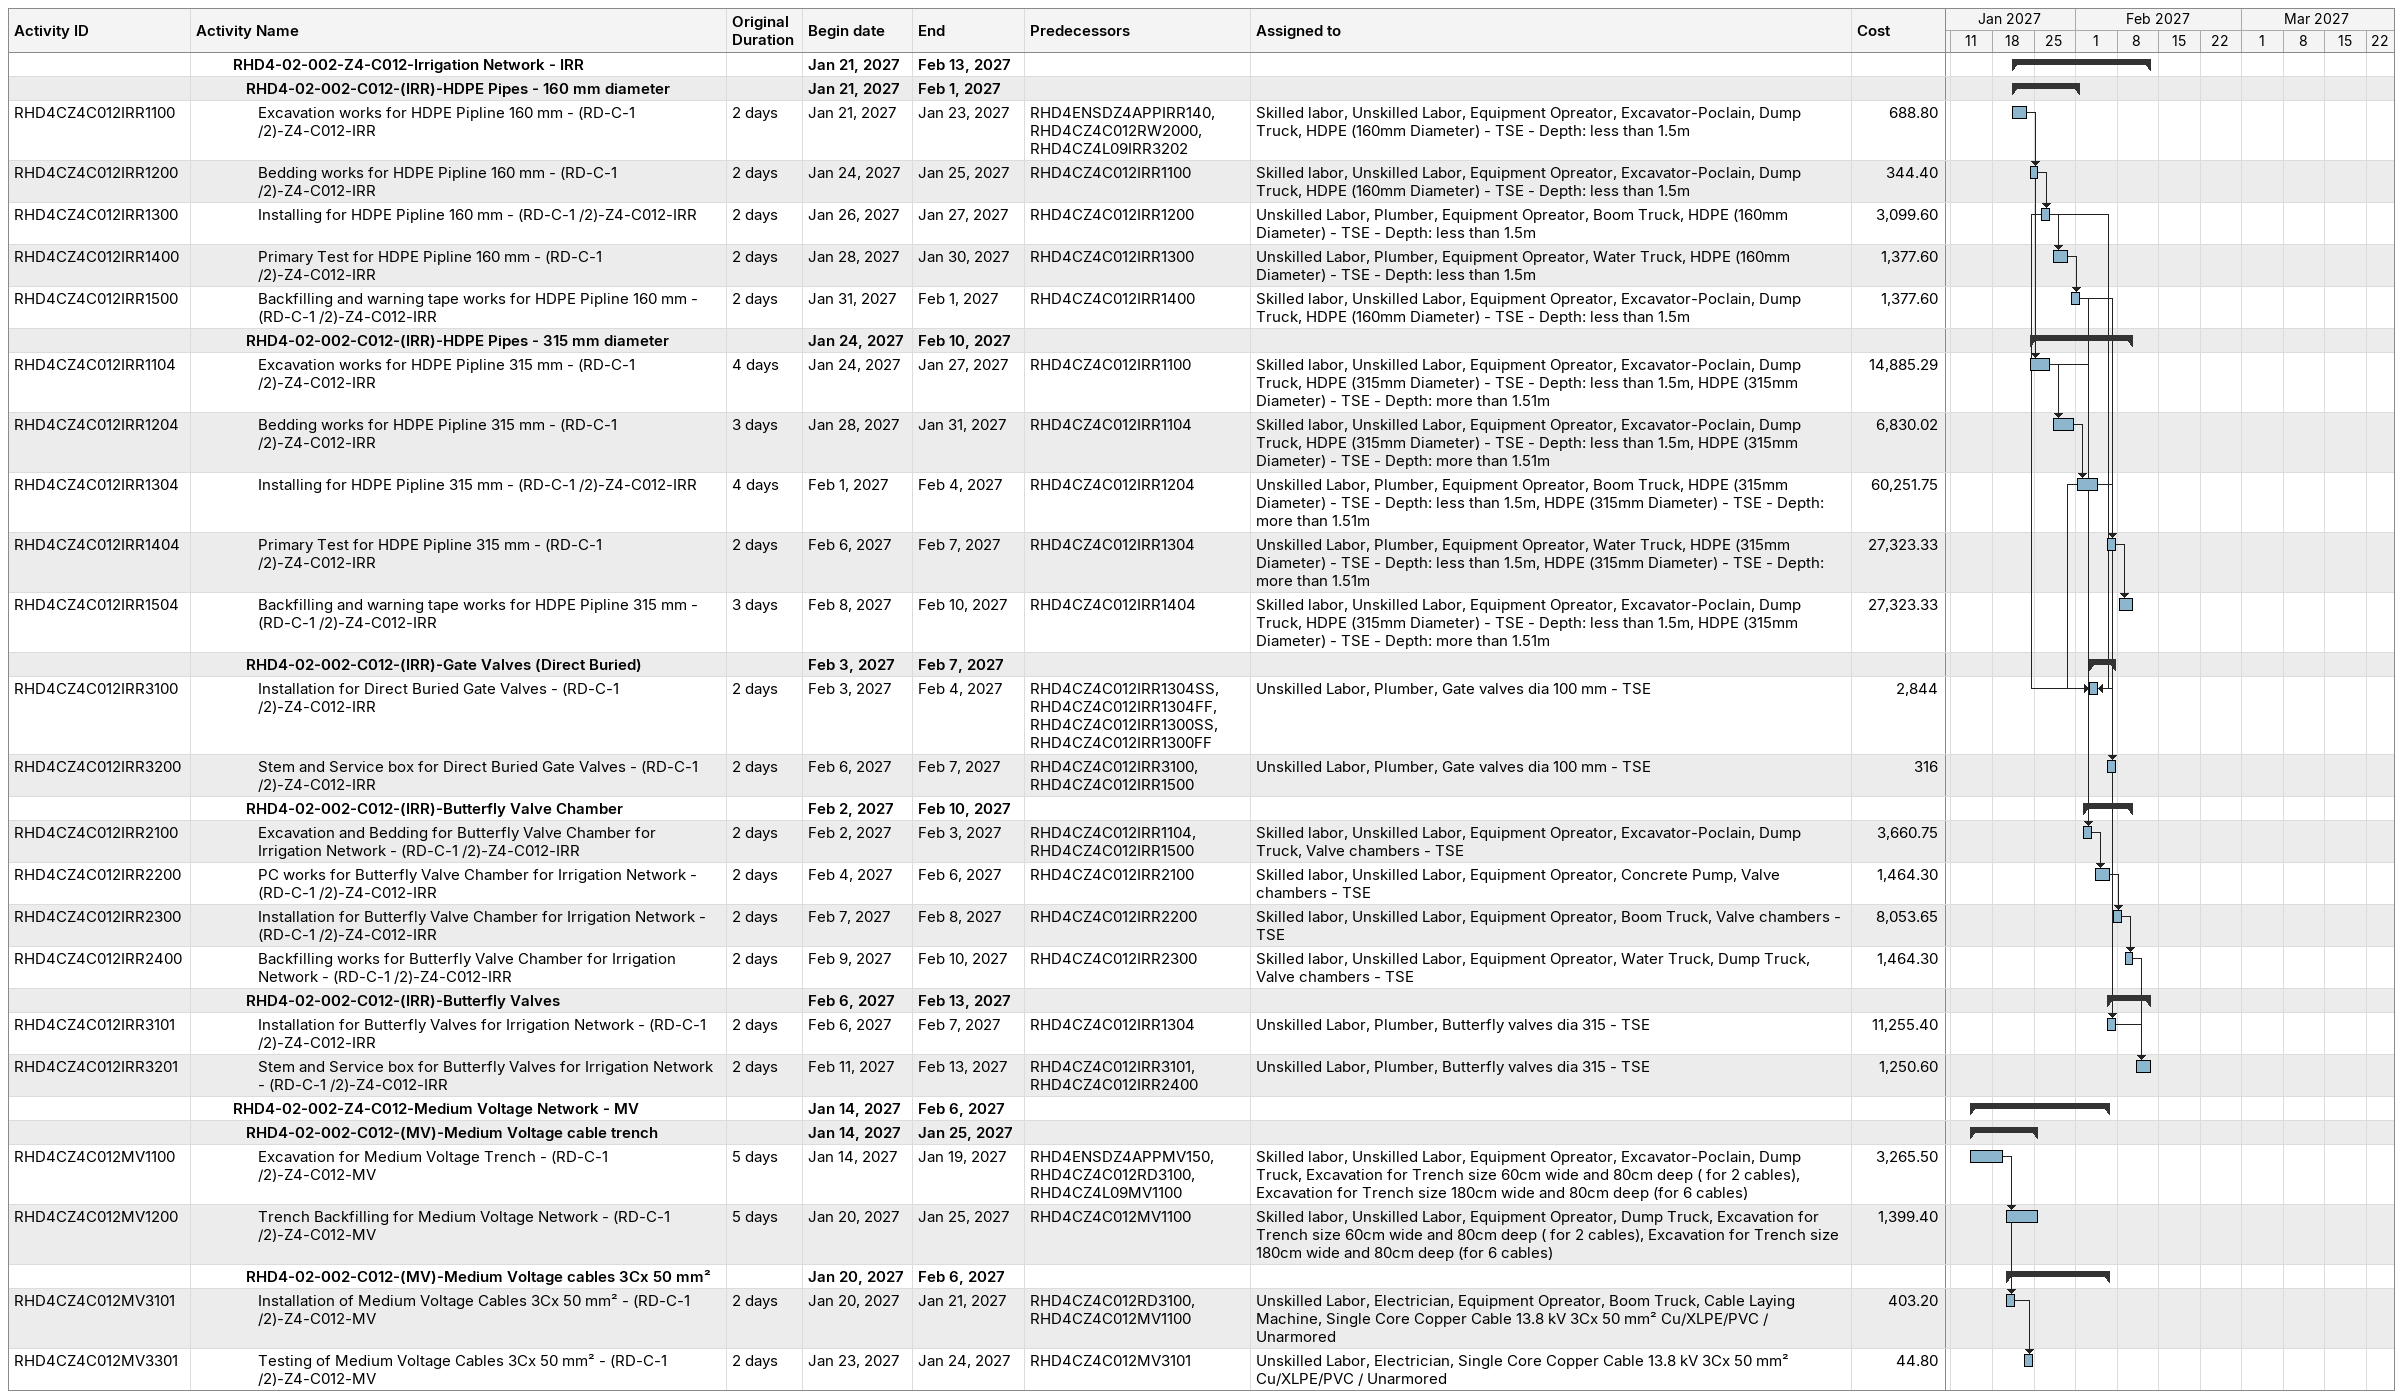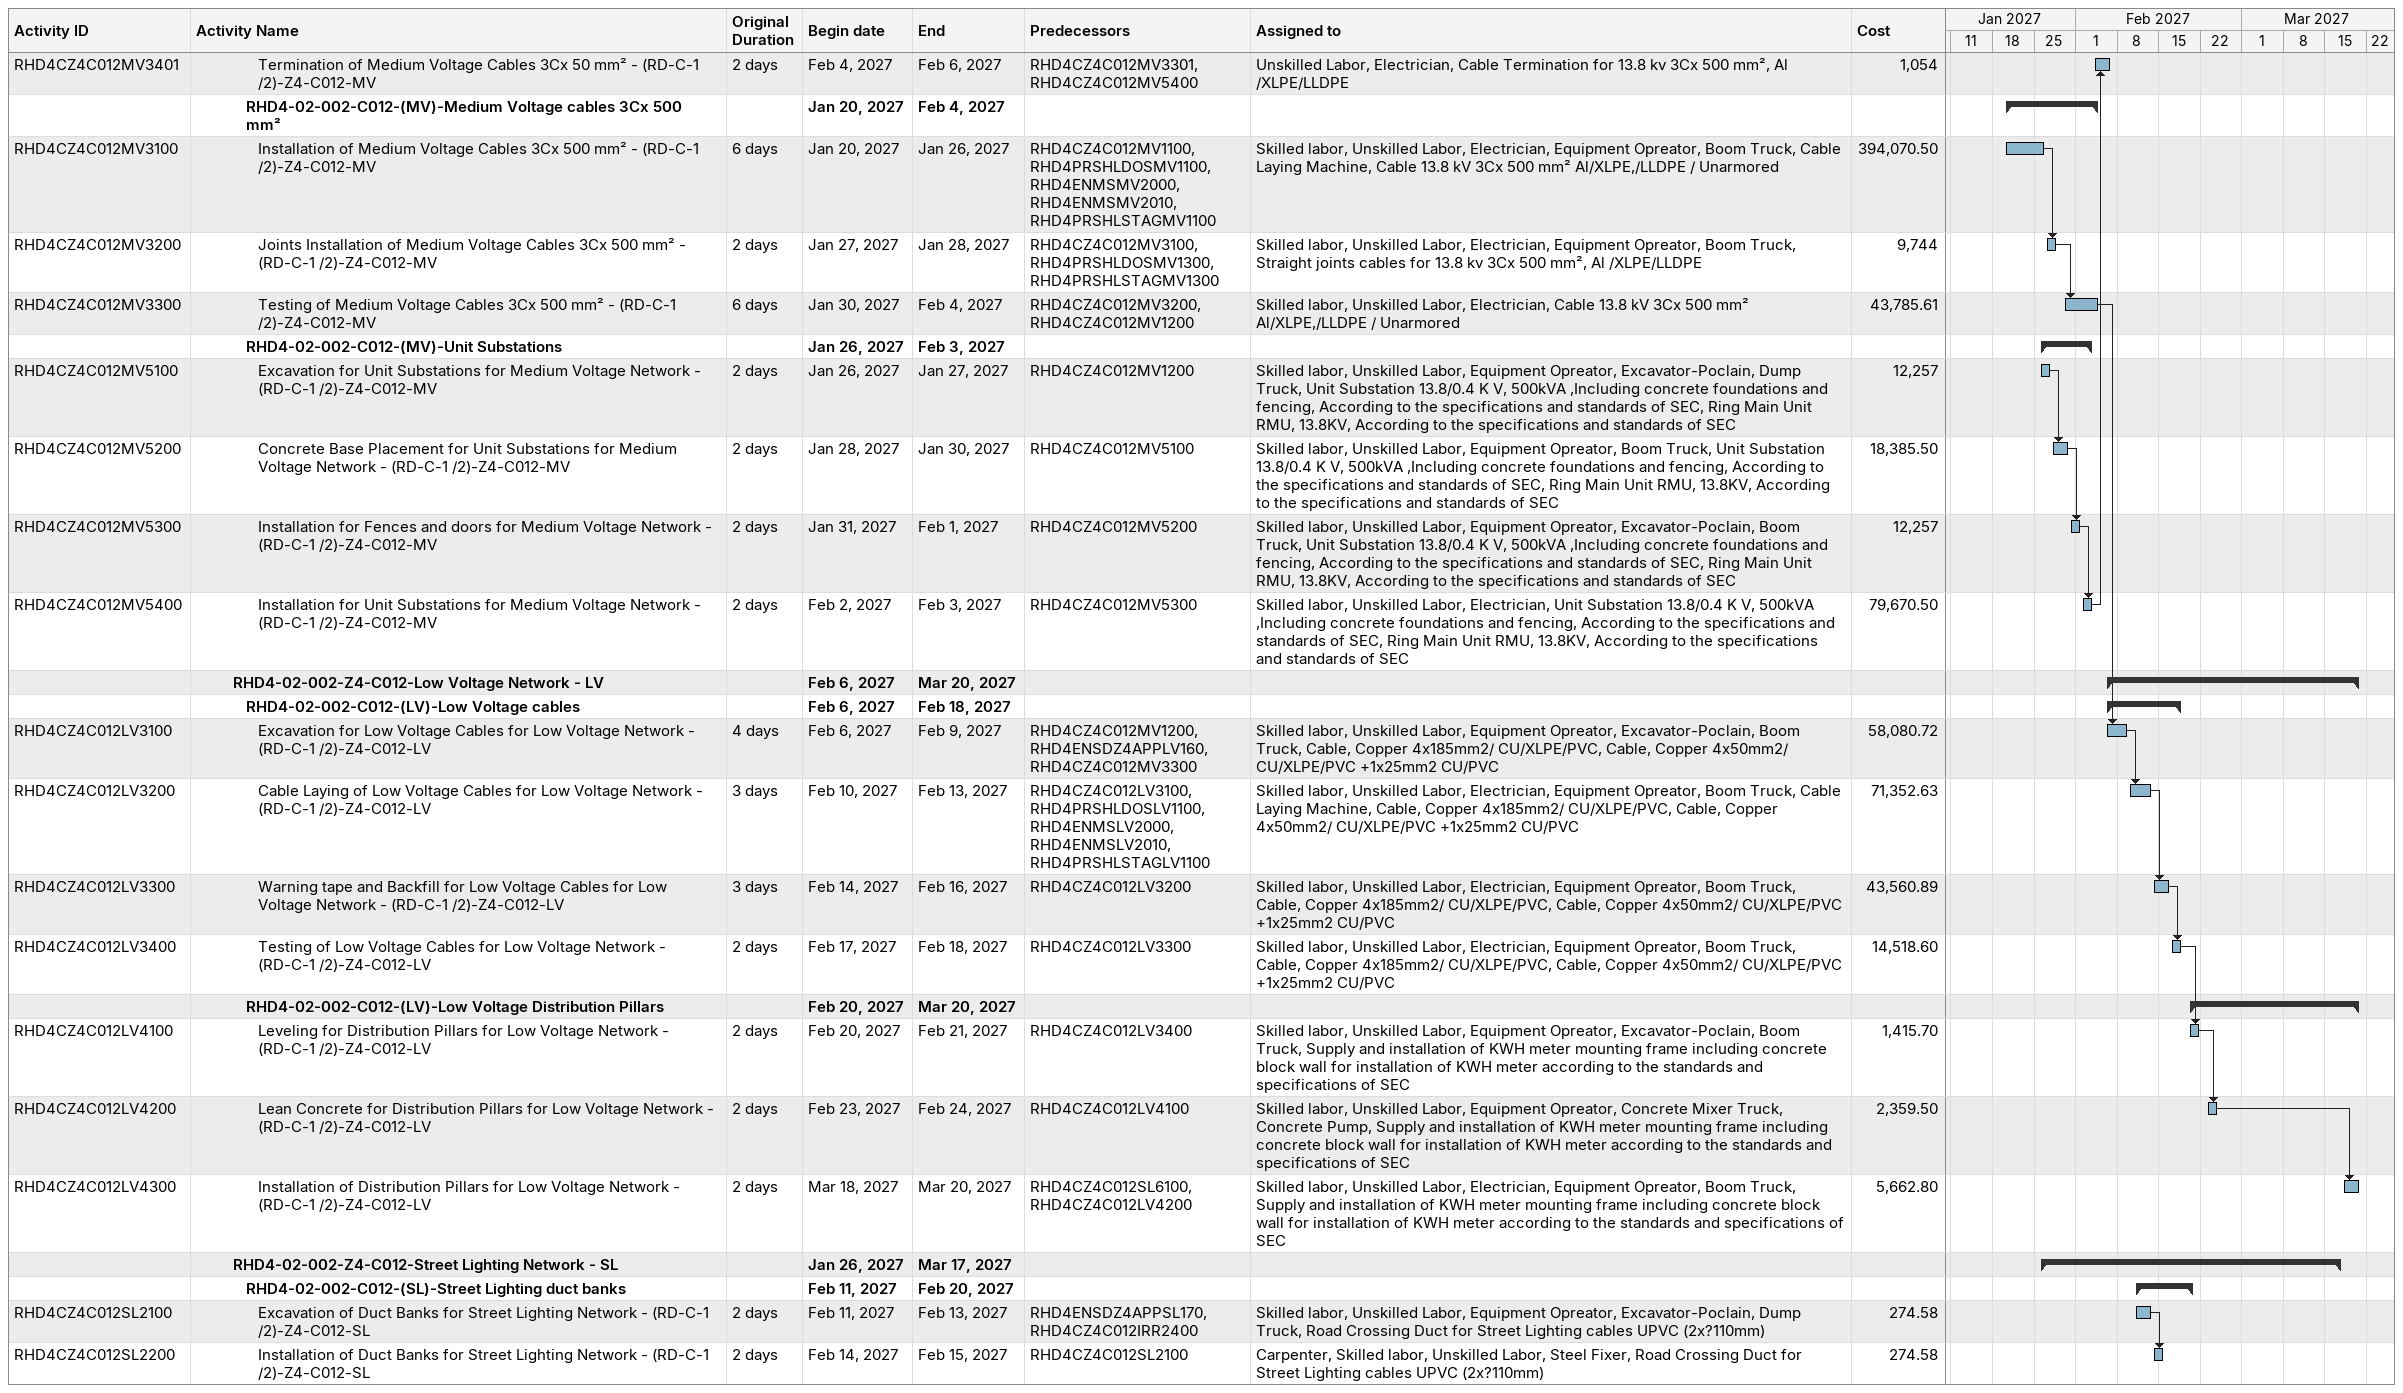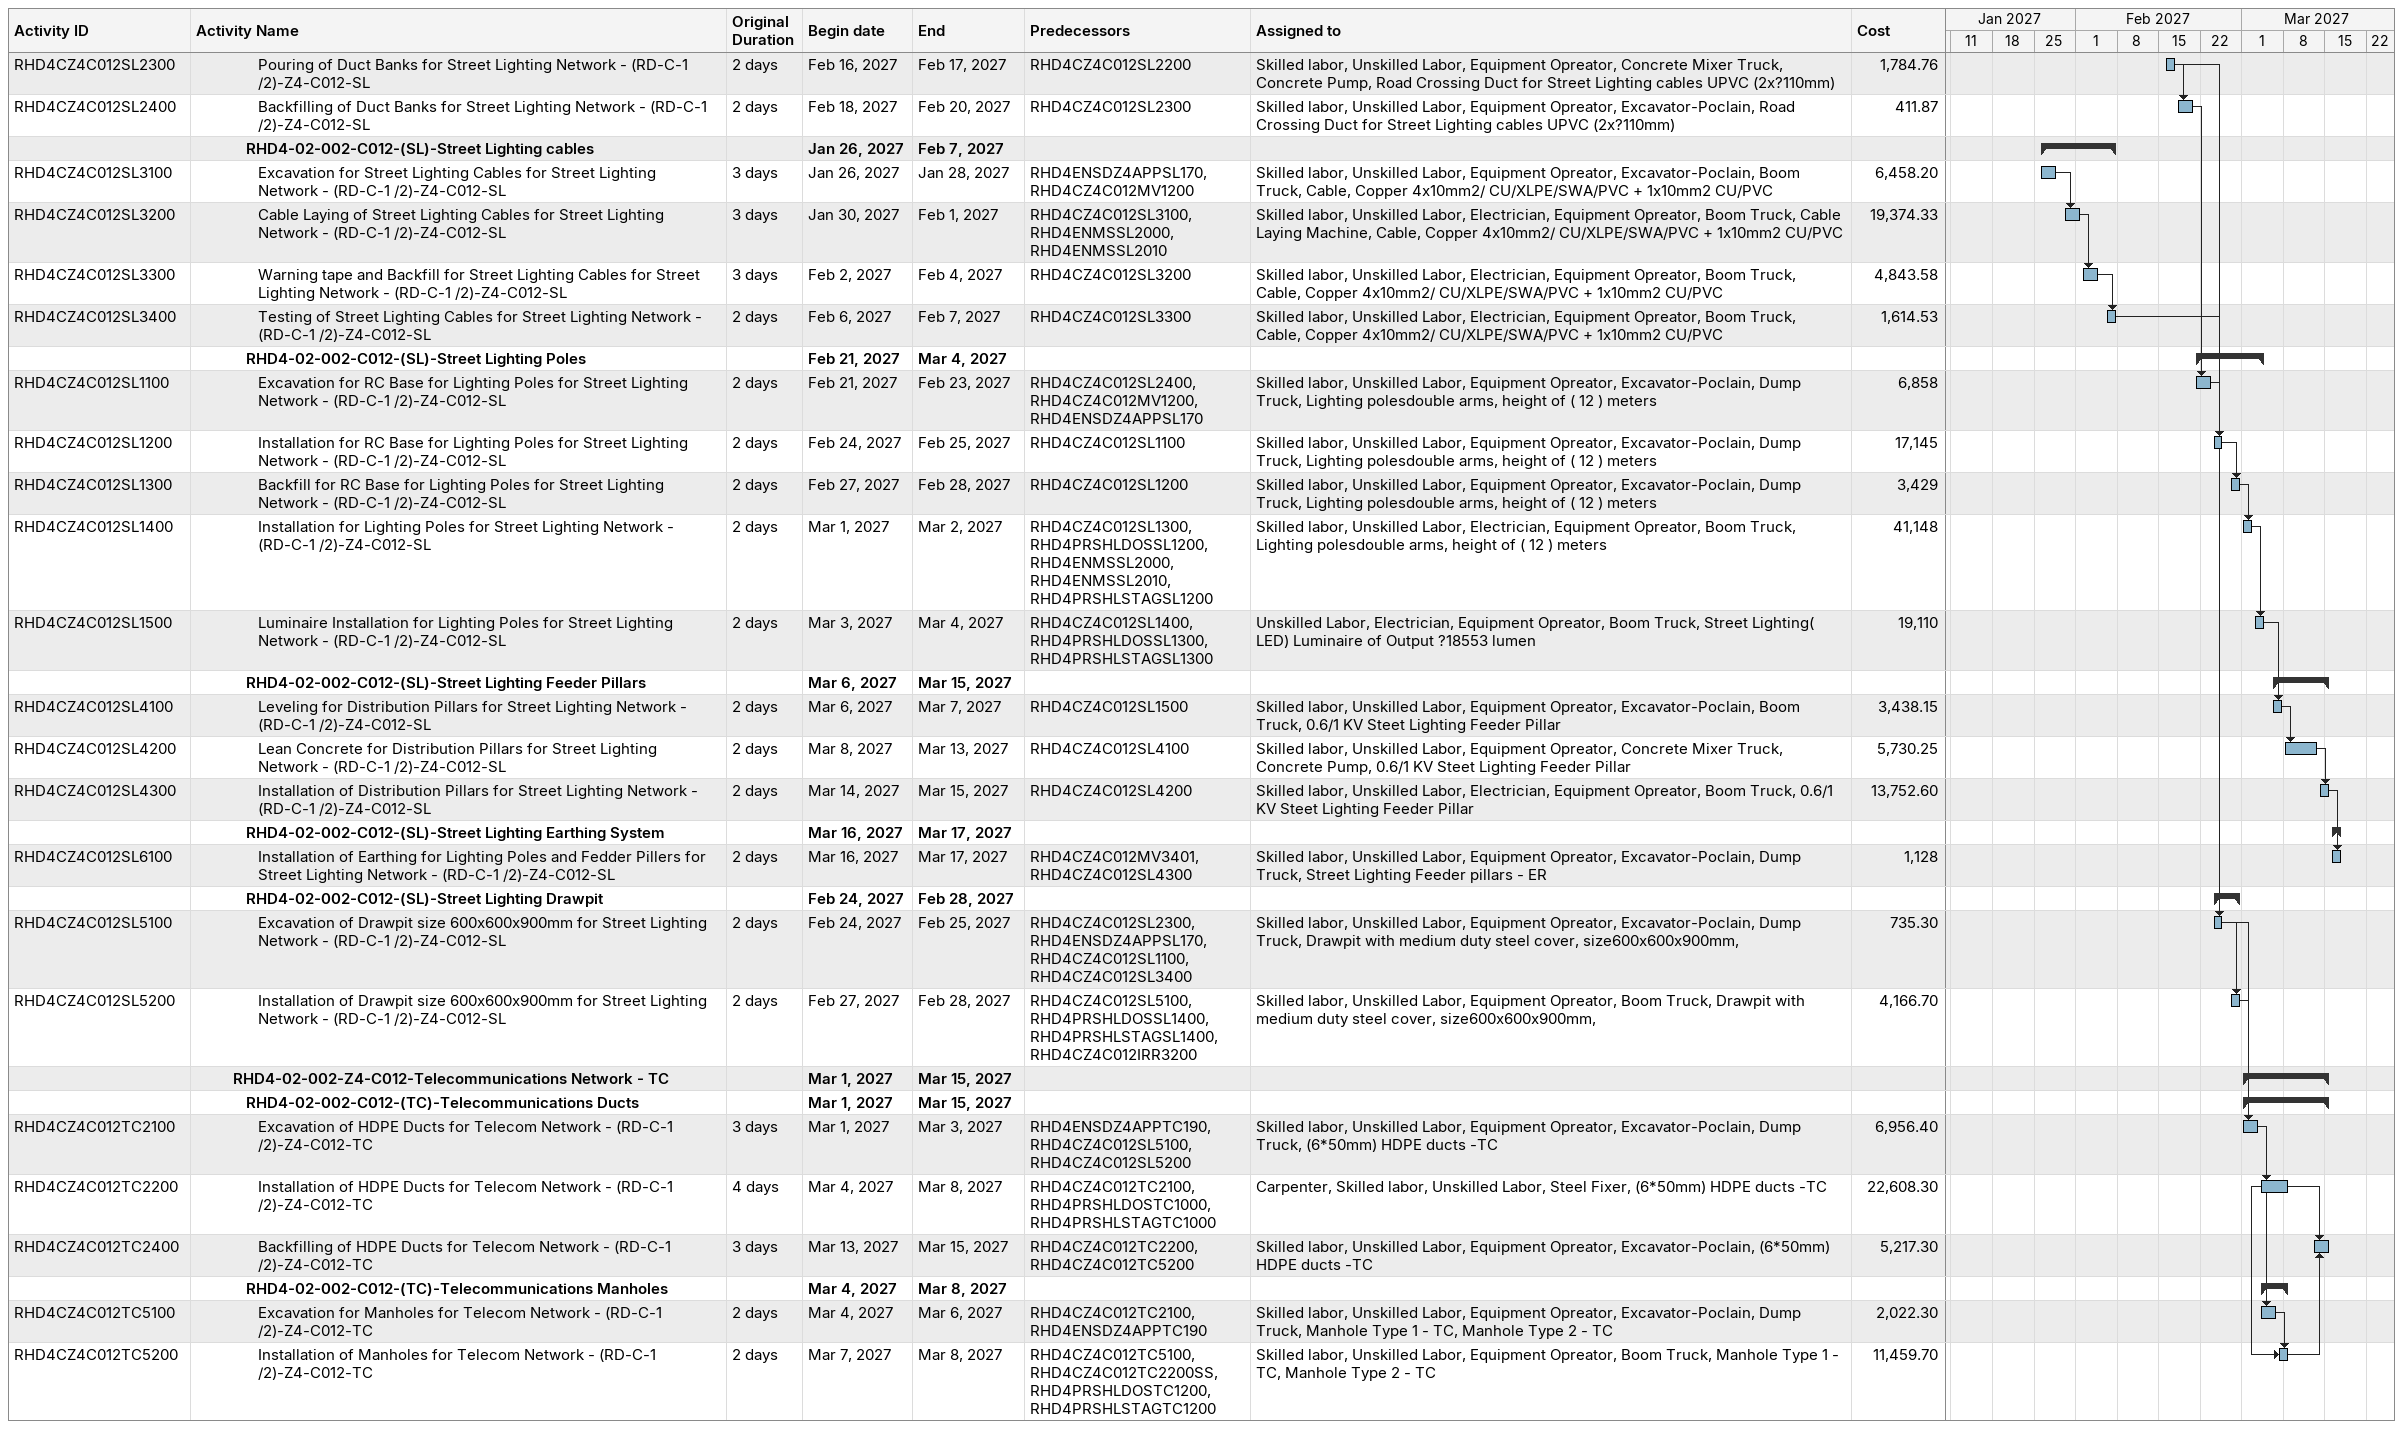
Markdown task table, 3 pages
| ID | Level | Task | Original duration | Start | Finish | Predecessors | Resources | Cost |
|---|---|---|---|---|---|---|---|---|
|  | 4 | **RHD4-02-002-Z4-C012-Irrigation Network - IRR** |  | 2027-01-21 | 2027-02-13 |  |  |  |
|  | 5 | **RHD4-02-002-C012-(IRR)-HDPE Pipes - 160 mm diameter** |  | 2027-01-21 | 2027-02-01 |  |  |  |
| RHD4CZ4C012IRR1100 | 6 | Excavation works for HDPE Pipline 160 mm - (RD-C-1 /2)-Z4-C012-IRR | 2d | 2027-01-21 | 2027-01-23 | RHD4ENSDZ4APPIRR140, RHD4CZ4C012RW2000, RHD4CZ4L09IRR3202 | Skilled labor, Unskilled Labor, Equipment Opreator, Excavator-Poclain, Dump Truck, HDPE (160mm Diameter) - TSE - Depth: less than 1.5m | 688.80 |
| RHD4CZ4C012IRR1200 | 6 | Bedding works for HDPE Pipline 160 mm - (RD-C-1 /2)-Z4-C012-IRR | 2d | 2027-01-24 | 2027-01-25 | RHD4CZ4C012IRR1100 | Skilled labor, Unskilled Labor, Equipment Opreator, Excavator-Poclain, Dump Truck, HDPE (160mm Diameter) - TSE - Depth: less than 1.5m | 344.40 |
| RHD4CZ4C012IRR1300 | 6 | Installing for HDPE Pipline 160 mm - (RD-C-1 /2)-Z4-C012-IRR | 2d | 2027-01-26 | 2027-01-27 | RHD4CZ4C012IRR1200 | Unskilled Labor, Plumber, Equipment Opreator, Boom Truck, HDPE (160mm Diameter) - TSE - Depth: less than 1.5m | 3099.60 |
| RHD4CZ4C012IRR1400 | 6 | Primary Test for HDPE Pipline 160 mm - (RD-C-1 /2)-Z4-C012-IRR | 2d | 2027-01-28 | 2027-01-30 | RHD4CZ4C012IRR1300 | Unskilled Labor, Plumber, Equipment Opreator, Water Truck, HDPE (160mm Diameter) - TSE - Depth: less than 1.5m | 1377.60 |
| RHD4CZ4C012IRR1500 | 6 | Backfilling and warning tape works for HDPE Pipline 160 mm - (RD-C-1 /2)-Z4-C012-IRR | 2d | 2027-01-31 | 2027-02-01 | RHD4CZ4C012IRR1400 | Skilled labor, Unskilled Labor, Equipment Opreator, Excavator-Poclain, Dump Truck, HDPE (160mm Diameter) - TSE - Depth: less than 1.5m | 1377.60 |
|  | 5 | **RHD4-02-002-C012-(IRR)-HDPE Pipes - 315 mm diameter** |  | 2027-01-24 | 2027-02-10 |  |  |  |
| RHD4CZ4C012IRR1104 | 6 | Excavation works for HDPE Pipline 315 mm - (RD-C-1 /2)-Z4-C012-IRR | 4d | 2027-01-24 | 2027-01-27 | RHD4CZ4C012IRR1100 | Skilled labor, Unskilled Labor, Equipment Opreator, Excavator-Poclain, Dump Truck, HDPE (315mm Diameter) - TSE - Depth: less than 1.5m, HDPE (315mm Diameter) - TSE - Depth: more than 1.51m | 14885.29 |
| RHD4CZ4C012IRR1204 | 6 | Bedding works for HDPE Pipline 315 mm - (RD-C-1 /2)-Z4-C012-IRR | 3d | 2027-01-28 | 2027-01-31 | RHD4CZ4C012IRR1104 | Skilled labor, Unskilled Labor, Equipment Opreator, Excavator-Poclain, Dump Truck, HDPE (315mm Diameter) - TSE - Depth: less than 1.5m, HDPE (315mm Diameter) - TSE - Depth: more than 1.51m | 6830.02 |
| RHD4CZ4C012IRR1304 | 6 | Installing for HDPE Pipline 315 mm - (RD-C-1 /2)-Z4-C012-IRR | 4d | 2027-02-01 | 2027-02-04 | RHD4CZ4C012IRR1204 | Unskilled Labor, Plumber, Equipment Opreator, Boom Truck, HDPE (315mm Diameter) - TSE - Depth: less than 1.5m, HDPE (315mm Diameter) - TSE - Depth: more than 1.51m | 60251.75 |
| RHD4CZ4C012IRR1404 | 6 | Primary Test for HDPE Pipline 315 mm - (RD-C-1 /2)-Z4-C012-IRR | 2d | 2027-02-06 | 2027-02-07 | RHD4CZ4C012IRR1304 | Unskilled Labor, Plumber, Equipment Opreator, Water Truck, HDPE (315mm Diameter) - TSE - Depth: less than 1.5m, HDPE (315mm Diameter) - TSE - Depth: more than 1.51m | 27323.33 |
| RHD4CZ4C012IRR1504 | 6 | Backfilling and warning tape works for HDPE Pipline 315 mm - (RD-C-1 /2)-Z4-C012-IRR | 3d | 2027-02-08 | 2027-02-10 | RHD4CZ4C012IRR1404 | Skilled labor, Unskilled Labor, Equipment Opreator, Excavator-Poclain, Dump Truck, HDPE (315mm Diameter) - TSE - Depth: less than 1.5m, HDPE (315mm Diameter) - TSE - Depth: more than 1.51m | 27323.33 |
|  | 5 | **RHD4-02-002-C012-(IRR)-Gate Valves (Direct Buried)** |  | 2027-02-03 | 2027-02-07 |  |  |  |
| RHD4CZ4C012IRR3100 | 6 | Installation for Direct Buried Gate Valves - (RD-C-1 /2)-Z4-C012-IRR | 2d | 2027-02-03 | 2027-02-04 | RHD4CZ4C012IRR1304SS, RHD4CZ4C012IRR1304FF, RHD4CZ4C012IRR1300SS, RHD4CZ4C012IRR1300FF | Unskilled Labor, Plumber, Gate valves dia 100 mm - TSE | 2844 |
| RHD4CZ4C012IRR3200 | 6 | Stem and Service box for Direct Buried Gate Valves - (RD-C-1 /2)-Z4-C012-IRR | 2d | 2027-02-06 | 2027-02-07 | RHD4CZ4C012IRR3100, RHD4CZ4C012IRR1500 | Unskilled Labor, Plumber, Gate valves dia 100 mm - TSE | 316 |
|  | 5 | **RHD4-02-002-C012-(IRR)-Butterfly Valve Chamber** |  | 2027-02-02 | 2027-02-10 |  |  |  |
| RHD4CZ4C012IRR2100 | 6 | Excavation and Bedding for Butterfly Valve Chamber for Irrigation Network - (RD-C-1 /2)-Z4-C012-IRR | 2d | 2027-02-02 | 2027-02-03 | RHD4CZ4C012IRR1104, RHD4CZ4C012IRR1500 | Skilled labor, Unskilled Labor, Equipment Opreator, Excavator-Poclain, Dump Truck, Valve chambers - TSE | 3660.75 |
| RHD4CZ4C012IRR2200 | 6 | PC works for Butterfly Valve Chamber for Irrigation Network - (RD-C-1 /2)-Z4-C012-IRR | 2d | 2027-02-04 | 2027-02-06 | RHD4CZ4C012IRR2100 | Skilled labor, Unskilled Labor, Equipment Opreator, Concrete Pump, Valve chambers - TSE | 1464.30 |
| RHD4CZ4C012IRR2300 | 6 | Installation for Butterfly Valve Chamber for Irrigation Network - (RD-C-1 /2)-Z4-C012-IRR | 2d | 2027-02-07 | 2027-02-08 | RHD4CZ4C012IRR2200 | Skilled labor, Unskilled Labor, Equipment Opreator, Boom Truck, Valve chambers - TSE | 8053.65 |
| RHD4CZ4C012IRR2400 | 6 | Backfilling works for Butterfly Valve Chamber for Irrigation Network - (RD-C-1 /2)-Z4-C012-IRR | 2d | 2027-02-09 | 2027-02-10 | RHD4CZ4C012IRR2300 | Skilled labor, Unskilled Labor, Equipment Opreator, Water Truck, Dump Truck, Valve chambers - TSE | 1464.30 |
|  | 5 | **RHD4-02-002-C012-(IRR)-Butterfly Valves** |  | 2027-02-06 | 2027-02-13 |  |  |  |
| RHD4CZ4C012IRR3101 | 6 | Installation for Butterfly Valves for Irrigation Network - (RD-C-1 /2)-Z4-C012-IRR | 2d | 2027-02-06 | 2027-02-07 | RHD4CZ4C012IRR1304 | Unskilled Labor, Plumber, Butterfly valves dia 315 - TSE | 11255.40 |
| RHD4CZ4C012IRR3201 | 6 | Stem and Service box for Butterfly Valves for Irrigation Network - (RD-C-1 /2)-Z4-C012-IRR | 2d | 2027-02-11 | 2027-02-13 | RHD4CZ4C012IRR3101, RHD4CZ4C012IRR2400 | Unskilled Labor, Plumber, Butterfly valves dia 315 - TSE | 1250.60 |
|  | 4 | **RHD4-02-002-Z4-C012-Medium Voltage Network - MV** |  | 2027-01-14 | 2027-02-06 |  |  |  |
|  | 5 | **RHD4-02-002-C012-(MV)-Medium Voltage cable trench** |  | 2027-01-14 | 2027-01-25 |  |  |  |
| RHD4CZ4C012MV1100 | 6 | Excavation for Medium Voltage Trench - (RD-C-1 /2)-Z4-C012-MV | 5d | 2027-01-14 | 2027-01-19 | RHD4ENSDZ4APPMV150, RHD4CZ4C012RD3100, RHD4CZ4L09MV1100 | Skilled labor, Unskilled Labor, Equipment Opreator, Excavator-Poclain, Dump Truck, Excavation for Trench size 60cm wide and 80cm deep ( for 2 cables), Excavation for Trench size 180cm wide and 80cm deep (for 6 cables) | 3265.50 |
| RHD4CZ4C012MV1200 | 6 | Trench Backfilling for Medium Voltage Network - (RD-C-1 /2)-Z4-C012-MV | 5d | 2027-01-20 | 2027-01-25 | RHD4CZ4C012MV1100 | Skilled labor, Unskilled Labor, Equipment Opreator, Dump Truck, Excavation for Trench size 60cm wide and 80cm deep ( for 2 cables), Excavation for Trench size 180cm wide and 80cm deep (for 6 cables) | 1399.40 |
|  | 5 | **RHD4-02-002-C012-(MV)-Medium Voltage cables 3Cx 50 mm²** |  | 2027-01-20 | 2027-02-06 |  |  |  |
| RHD4CZ4C012MV3101 | 6 | Installation of Medium Voltage Cables 3Cx 50 mm² - (RD-C-1 /2)-Z4-C012-MV | 2d | 2027-01-20 | 2027-01-21 | RHD4CZ4C012RD3100, RHD4CZ4C012MV1100 | Unskilled Labor, Electrician, Equipment Opreator, Boom Truck, Cable Laying Machine, Single Core Copper Cable 13.8 kV 3Cx 50 mm² Cu/XLPE/PVC / Unarmored | 403.20 |
| RHD4CZ4C012MV3301 | 6 | Testing of Medium Voltage Cables 3Cx 50 mm² - (RD-C-1 /2)-Z4-C012-MV | 2d | 2027-01-23 | 2027-01-24 | RHD4CZ4C012MV3101 | Unskilled Labor, Electrician, Single Core Copper Cable 13.8 kV 3Cx 50 mm² Cu/XLPE/PVC / Unarmored | 44.80 |
| RHD4CZ4C012MV3401 | 6 | Termination of Medium Voltage Cables 3Cx 50 mm² - (RD-C-1 /2)-Z4-C012-MV | 2d | 2027-02-04 | 2027-02-06 | RHD4CZ4C012MV3301, RHD4CZ4C012MV5400 | Unskilled Labor, Electrician, Cable Termination for 13.8 kv 3Cx 500 mm², Al /XLPE/LLDPE | 1054 |
|  | 5 | **RHD4-02-002-C012-(MV)-Medium Voltage cables 3Cx 500 mm²** |  | 2027-01-20 | 2027-02-04 |  |  |  |
| RHD4CZ4C012MV3100 | 6 | Installation of Medium Voltage Cables 3Cx 500 mm² - (RD-C-1 /2)-Z4-C012-MV | 6d | 2027-01-20 | 2027-01-26 | RHD4CZ4C012MV1100, RHD4PRSHLDOSMV1100, RHD4ENMSMV2000, RHD4ENMSMV2010, RHD4PRSHLSTAGMV1100 | Skilled labor, Unskilled Labor, Electrician, Equipment Opreator, Boom Truck, Cable Laying Machine, Cable 13.8 kV 3Cx 500 mm² Al/XLPE,/LLDPE / Unarmored | 394070.50 |
| RHD4CZ4C012MV3200 | 6 | Joints Installation of Medium Voltage Cables 3Cx 500 mm² - (RD-C-1 /2)-Z4-C012-MV | 2d | 2027-01-27 | 2027-01-28 | RHD4CZ4C012MV3100, RHD4PRSHLDOSMV1300, RHD4PRSHLSTAGMV1300 | Skilled labor, Unskilled Labor, Electrician, Equipment Opreator, Boom Truck, Straight joints cables for 13.8 kv 3Cx 500 mm², Al /XLPE/LLDPE | 9744 |
| RHD4CZ4C012MV3300 | 6 | Testing of Medium Voltage Cables 3Cx 500 mm² - (RD-C-1 /2)-Z4-C012-MV | 6d | 2027-01-30 | 2027-02-04 | RHD4CZ4C012MV3200, RHD4CZ4C012MV1200 | Skilled labor, Unskilled Labor, Electrician, Cable 13.8 kV 3Cx 500 mm² Al/XLPE,/LLDPE / Unarmored | 43785.61 |
|  | 5 | **RHD4-02-002-C012-(MV)-Unit Substations** |  | 2027-01-26 | 2027-02-03 |  |  |  |
| RHD4CZ4C012MV5100 | 6 | Excavation for Unit Substations for Medium Voltage Network - (RD-C-1 /2)-Z4-C012-MV | 2d | 2027-01-26 | 2027-01-27 | RHD4CZ4C012MV1200 | Skilled labor, Unskilled Labor, Equipment Opreator, Excavator-Poclain, Dump Truck, Unit Substation 13.8/0.4 K V, 500kVA ,Including concrete foundations and fencing, According to the specifications and standards of SEC, Ring Main Unit RMU, 13.8KV, According to the specifications and standards of SEC | 12257 |
| RHD4CZ4C012MV5200 | 6 | Concrete Base Placement for Unit Substations for Medium Voltage Network - (RD-C-1 /2)-Z4-C012-MV | 2d | 2027-01-28 | 2027-01-30 | RHD4CZ4C012MV5100 | Skilled labor, Unskilled Labor, Equipment Opreator, Boom Truck, Unit Substation 13.8/0.4 K V, 500kVA ,Including concrete foundations and fencing, According to the specifications and standards of SEC, Ring Main Unit RMU, 13.8KV, According to the specifications and standards of SEC | 18385.50 |
| RHD4CZ4C012MV5300 | 6 | Installation for Fences and doors for Medium Voltage Network - (RD-C-1 /2)-Z4-C012-MV | 2d | 2027-01-31 | 2027-02-01 | RHD4CZ4C012MV5200 | Skilled labor, Unskilled Labor, Equipment Opreator, Excavator-Poclain, Boom Truck, Unit Substation 13.8/0.4 K V, 500kVA ,Including concrete foundations and fencing, According to the specifications and standards of SEC, Ring Main Unit RMU, 13.8KV, According to the specifications and standards of SEC | 12257 |
| RHD4CZ4C012MV5400 | 6 | Installation for Unit Substations for Medium Voltage Network - (RD-C-1 /2)-Z4-C012-MV | 2d | 2027-02-02 | 2027-02-03 | RHD4CZ4C012MV5300 | Skilled labor, Unskilled Labor, Electrician, Unit Substation 13.8/0.4 K V, 500kVA ,Including concrete foundations and fencing, According to the specifications and standards of SEC, Ring Main Unit RMU, 13.8KV, According to the specifications and standards of SEC | 79670.50 |
|  | 4 | **RHD4-02-002-Z4-C012-Low Voltage Network - LV** |  | 2027-02-06 | 2027-03-20 |  |  |  |
|  | 5 | **RHD4-02-002-C012-(LV)-Low Voltage cables** |  | 2027-02-06 | 2027-02-18 |  |  |  |
| RHD4CZ4C012LV3100 | 6 | Excavation for Low Voltage Cables for Low Voltage Network - (RD-C-1 /2)-Z4-C012-LV | 4d | 2027-02-06 | 2027-02-09 | RHD4CZ4C012MV1200, RHD4ENSDZ4APPLV160, RHD4CZ4C012MV3300 | Skilled labor, Unskilled Labor, Equipment Opreator, Excavator-Poclain, Boom Truck, Cable, Copper 4x185mm2/ CU/XLPE/PVC, Cable, Copper 4x50mm2/ CU/XLPE/PVC +1x25mm2 CU/PVC | 58080.72 |
| RHD4CZ4C012LV3200 | 6 | Cable Laying of Low Voltage Cables for Low Voltage Network - (RD-C-1 /2)-Z4-C012-LV | 3d | 2027-02-10 | 2027-02-13 | RHD4CZ4C012LV3100, RHD4PRSHLDOSLV1100, RHD4ENMSLV2000, RHD4ENMSLV2010, RHD4PRSHLSTAGLV1100 | Skilled labor, Unskilled Labor, Electrician, Equipment Opreator, Boom Truck, Cable Laying Machine, Cable, Copper 4x185mm2/ CU/XLPE/PVC, Cable, Copper 4x50mm2/ CU/XLPE/PVC +1x25mm2 CU/PVC | 71352.63 |
| RHD4CZ4C012LV3300 | 6 | Warning tape and Backfill for Low Voltage Cables for Low Voltage Network - (RD-C-1 /2)-Z4-C012-LV | 3d | 2027-02-14 | 2027-02-16 | RHD4CZ4C012LV3200 | Skilled labor, Unskilled Labor, Electrician, Equipment Opreator, Boom Truck, Cable, Copper 4x185mm2/ CU/XLPE/PVC, Cable, Copper 4x50mm2/ CU/XLPE/PVC +1x25mm2 CU/PVC | 43560.89 |
| RHD4CZ4C012LV3400 | 6 | Testing of Low Voltage Cables for Low Voltage Network - (RD-C-1 /2)-Z4-C012-LV | 2d | 2027-02-17 | 2027-02-18 | RHD4CZ4C012LV3300 | Skilled labor, Unskilled Labor, Electrician, Equipment Opreator, Boom Truck, Cable, Copper 4x185mm2/ CU/XLPE/PVC, Cable, Copper 4x50mm2/ CU/XLPE/PVC +1x25mm2 CU/PVC | 14518.60 |
|  | 5 | **RHD4-02-002-C012-(LV)-Low Voltage Distribution Pillars** |  | 2027-02-20 | 2027-03-20 |  |  |  |
| RHD4CZ4C012LV4100 | 6 | Leveling for Distribution Pillars for Low Voltage Network - (RD-C-1 /2)-Z4-C012-LV | 2d | 2027-02-20 | 2027-02-21 | RHD4CZ4C012LV3400 | Skilled labor, Unskilled Labor, Equipment Opreator, Excavator-Poclain, Boom Truck, Supply and installation of KWH meter mounting frame including concrete block wall for installation of KWH meter according to the standards and specifications of SEC | 1415.70 |
| RHD4CZ4C012LV4200 | 6 | Lean Concrete for Distribution Pillars for Low Voltage Network - (RD-C-1 /2)-Z4-C012-LV | 2d | 2027-02-23 | 2027-02-24 | RHD4CZ4C012LV4100 | Skilled labor, Unskilled Labor, Equipment Opreator, Concrete Mixer Truck, Concrete Pump, Supply and installation of KWH meter mounting frame including concrete block wall for installation of KWH meter according to the standards and specifications of SEC | 2359.50 |
| RHD4CZ4C012LV4300 | 6 | Installation of Distribution Pillars for Low Voltage Network - (RD-C-1 /2)-Z4-C012-LV | 2d | 2027-03-18 | 2027-03-20 | RHD4CZ4C012SL6100, RHD4CZ4C012LV4200 | Skilled labor, Unskilled Labor, Electrician, Equipment Opreator, Boom Truck, Supply and installation of KWH meter mounting frame including concrete block wall for installation of KWH meter according to the standards and specifications of SEC | 5662.80 |
|  | 4 | **RHD4-02-002-Z4-C012-Street Lighting Network - SL** |  | 2027-01-26 | 2027-03-17 |  |  |  |
|  | 5 | **RHD4-02-002-C012-(SL)-Street Lighting duct banks** |  | 2027-02-11 | 2027-02-20 |  |  |  |
| RHD4CZ4C012SL2100 | 6 | Excavation of Duct Banks for Street Lighting Network - (RD-C-1 /2)-Z4-C012-SL | 2d | 2027-02-11 | 2027-02-13 | RHD4ENSDZ4APPSL170, RHD4CZ4C012IRR2400 | Skilled labor, Unskilled Labor, Equipment Opreator, Excavator-Poclain, Dump Truck, Road Crossing Duct for Street Lighting cables UPVC (2x?110mm) | 274.58 |
| RHD4CZ4C012SL2200 | 6 | Installation of Duct Banks for Street Lighting Network - (RD-C-1 /2)-Z4-C012-SL | 2d | 2027-02-14 | 2027-02-15 | RHD4CZ4C012SL2100 | Carpenter, Skilled labor, Unskilled Labor, Steel Fixer, Road Crossing Duct for Street Lighting cables UPVC (2x?110mm) | 274.58 |
| RHD4CZ4C012SL2300 | 6 | Pouring of Duct Banks for Street Lighting Network - (RD-C-1 /2)-Z4-C012-SL | 2d | 2027-02-16 | 2027-02-17 | RHD4CZ4C012SL2200 | Skilled labor, Unskilled Labor, Equipment Opreator, Concrete Mixer Truck, Concrete Pump, Road Crossing Duct for Street Lighting cables UPVC (2x?110mm) | 1784.76 |
| RHD4CZ4C012SL2400 | 6 | Backfilling of Duct Banks for Street Lighting Network - (RD-C-1 /2)-Z4-C012-SL | 2d | 2027-02-18 | 2027-02-20 | RHD4CZ4C012SL2300 | Skilled labor, Unskilled Labor, Equipment Opreator, Excavator-Poclain, Road Crossing Duct for Street Lighting cables UPVC (2x?110mm) | 411.87 |
|  | 5 | **RHD4-02-002-C012-(SL)-Street Lighting cables** |  | 2027-01-26 | 2027-02-07 |  |  |  |
| RHD4CZ4C012SL3100 | 6 | Excavation for Street Lighting Cables for Street Lighting Network - (RD-C-1 /2)-Z4-C012-SL | 3d | 2027-01-26 | 2027-01-28 | RHD4ENSDZ4APPSL170, RHD4CZ4C012MV1200 | Skilled labor, Unskilled Labor, Equipment Opreator, Excavator-Poclain, Boom Truck, Cable, Copper 4x10mm2/ CU/XLPE/SWA/PVC + 1x10mm2 CU/PVC | 6458.20 |
| RHD4CZ4C012SL3200 | 6 | Cable Laying of Street Lighting Cables for Street Lighting Network - (RD-C-1 /2)-Z4-C012-SL | 3d | 2027-01-30 | 2027-02-01 | RHD4CZ4C012SL3100, RHD4ENMSSL2000, RHD4ENMSSL2010 | Skilled labor, Unskilled Labor, Electrician, Equipment Opreator, Boom Truck, Cable Laying Machine, Cable, Copper 4x10mm2/ CU/XLPE/SWA/PVC + 1x10mm2 CU/PVC | 19374.33 |
| RHD4CZ4C012SL3300 | 6 | Warning tape and Backfill for Street Lighting Cables for Street Lighting Network - (RD-C-1 /2)-Z4-C012-SL | 3d | 2027-02-02 | 2027-02-04 | RHD4CZ4C012SL3200 | Skilled labor, Unskilled Labor, Electrician, Equipment Opreator, Boom Truck, Cable, Copper 4x10mm2/ CU/XLPE/SWA/PVC + 1x10mm2 CU/PVC | 4843.58 |
| RHD4CZ4C012SL3400 | 6 | Testing of Street Lighting Cables for Street Lighting Network - (RD-C-1 /2)-Z4-C012-SL | 2d | 2027-02-06 | 2027-02-07 | RHD4CZ4C012SL3300 | Skilled labor, Unskilled Labor, Electrician, Equipment Opreator, Boom Truck, Cable, Copper 4x10mm2/ CU/XLPE/SWA/PVC + 1x10mm2 CU/PVC | 1614.53 |
|  | 5 | **RHD4-02-002-C012-(SL)-Street Lighting Poles** |  | 2027-02-21 | 2027-03-04 |  |  |  |
| RHD4CZ4C012SL1100 | 6 | Excavation for RC Base for Lighting Poles for Street Lighting Network - (RD-C-1 /2)-Z4-C012-SL | 2d | 2027-02-21 | 2027-02-23 | RHD4CZ4C012SL2400, RHD4CZ4C012MV1200, RHD4ENSDZ4APPSL170 | Skilled labor, Unskilled Labor, Equipment Opreator, Excavator-Poclain, Dump Truck, Lighting polesdouble arms, height of ( 12 ) meters | 6858 |
| RHD4CZ4C012SL1200 | 6 | Installation for RC Base for Lighting Poles for Street Lighting Network - (RD-C-1 /2)-Z4-C012-SL | 2d | 2027-02-24 | 2027-02-25 | RHD4CZ4C012SL1100 | Skilled labor, Unskilled Labor, Equipment Opreator, Excavator-Poclain, Dump Truck, Lighting polesdouble arms, height of ( 12 ) meters | 17145 |
| RHD4CZ4C012SL1300 | 6 | Backfill for RC Base for Lighting Poles for Street Lighting Network - (RD-C-1 /2)-Z4-C012-SL | 2d | 2027-02-27 | 2027-02-28 | RHD4CZ4C012SL1200 | Skilled labor, Unskilled Labor, Equipment Opreator, Excavator-Poclain, Dump Truck, Lighting polesdouble arms, height of ( 12 ) meters | 3429 |
| RHD4CZ4C012SL1400 | 6 | Installation for Lighting Poles for Street Lighting Network - (RD-C-1 /2)-Z4-C012-SL | 2d | 2027-03-01 | 2027-03-02 | RHD4CZ4C012SL1300, RHD4PRSHLDOSSL1200, RHD4ENMSSL2000, RHD4ENMSSL2010, RHD4PRSHLSTAGSL1200 | Skilled labor, Unskilled Labor, Electrician, Equipment Opreator, Boom Truck, Lighting polesdouble arms, height of ( 12 ) meters | 41148 |
| RHD4CZ4C012SL1500 | 6 | Luminaire Installation for Lighting Poles for Street Lighting Network - (RD-C-1 /2)-Z4-C012-SL | 2d | 2027-03-03 | 2027-03-04 | RHD4CZ4C012SL1400, RHD4PRSHLDOSSL1300, RHD4PRSHLSTAGSL1300 | Unskilled Labor, Electrician, Equipment Opreator, Boom Truck, Street Lighting( LED) Luminaire of Output ?18553 lumen | 19110 |
|  | 5 | **RHD4-02-002-C012-(SL)-Street Lighting Feeder Pillars** |  | 2027-03-06 | 2027-03-15 |  |  |  |
| RHD4CZ4C012SL4100 | 6 | Leveling for Distribution Pillars for Street Lighting Network - (RD-C-1 /2)-Z4-C012-SL | 2d | 2027-03-06 | 2027-03-07 | RHD4CZ4C012SL1500 | Skilled labor, Unskilled Labor, Equipment Opreator, Excavator-Poclain, Boom Truck, 0.6/1 KV Steet Lighting Feeder Pillar | 3438.15 |
| RHD4CZ4C012SL4200 | 6 | Lean Concrete for Distribution Pillars for Street Lighting Network - (RD-C-1 /2)-Z4-C012-SL | 2d | 2027-03-08 | 2027-03-13 | RHD4CZ4C012SL4100 | Skilled labor, Unskilled Labor, Equipment Opreator, Concrete Mixer Truck, Concrete Pump, 0.6/1 KV Steet Lighting Feeder Pillar | 5730.25 |
| RHD4CZ4C012SL4300 | 6 | Installation of Distribution Pillars for Street Lighting Network - (RD-C-1 /2)-Z4-C012-SL | 2d | 2027-03-14 | 2027-03-15 | RHD4CZ4C012SL4200 | Skilled labor, Unskilled Labor, Electrician, Equipment Opreator, Boom Truck, 0.6/1 KV Steet Lighting Feeder Pillar | 13752.60 |
|  | 5 | **RHD4-02-002-C012-(SL)-Street Lighting Earthing System** |  | 2027-03-16 | 2027-03-17 |  |  |  |
| RHD4CZ4C012SL6100 | 6 | Installation of Earthing for Lighting Poles and Fedder Pillers for Street Lighting Network - (RD-C-1 /2)-Z4-C012-SL | 2d | 2027-03-16 | 2027-03-17 | RHD4CZ4C012MV3401, RHD4CZ4C012SL4300 | Skilled labor, Unskilled Labor, Equipment Opreator, Excavator-Poclain, Dump Truck, Street Lighting Feeder pillars - ER | 1128 |
|  | 5 | **RHD4-02-002-C012-(SL)-Street Lighting Drawpit** |  | 2027-02-24 | 2027-02-28 |  |  |  |
| RHD4CZ4C012SL5100 | 6 | Excavation of Drawpit size 600x600x900mm for Street Lighting Network - (RD-C-1 /2)-Z4-C012-SL | 2d | 2027-02-24 | 2027-02-25 | RHD4CZ4C012SL2300, RHD4ENSDZ4APPSL170, RHD4CZ4C012SL1100, RHD4CZ4C012SL3400 | Skilled labor, Unskilled Labor, Equipment Opreator, Excavator-Poclain, Dump Truck, Drawpit with medium duty steel cover, size600x600x900mm, | 735.30 |
| RHD4CZ4C012SL5200 | 6 | Installation of Drawpit size 600x600x900mm for Street Lighting Network - (RD-C-1 /2)-Z4-C012-SL | 2d | 2027-02-27 | 2027-02-28 | RHD4CZ4C012SL5100, RHD4PRSHLDOSSL1400, RHD4PRSHLSTAGSL1400, RHD4CZ4C012IRR3200 | Skilled labor, Unskilled Labor, Equipment Opreator, Boom Truck, Drawpit with medium duty steel cover, size600x600x900mm, | 4166.70 |
|  | 4 | **RHD4-02-002-Z4-C012-Telecommunications Network - TC** |  | 2027-03-01 | 2027-03-15 |  |  |  |
|  | 5 | **RHD4-02-002-C012-(TC)-Telecommunications Ducts** |  | 2027-03-01 | 2027-03-15 |  |  |  |
| RHD4CZ4C012TC2100 | 6 | Excavation of HDPE Ducts for Telecom Network - (RD-C-1 /2)-Z4-C012-TC | 3d | 2027-03-01 | 2027-03-03 | RHD4ENSDZ4APPTC190, RHD4CZ4C012SL5100, RHD4CZ4C012SL5200 | Skilled labor, Unskilled Labor, Equipment Opreator, Excavator-Poclain, Dump Truck, (6*50mm) HDPE ducts -TC | 6956.40 |
| RHD4CZ4C012TC2200 | 6 | Installation of HDPE Ducts for Telecom Network - (RD-C-1 /2)-Z4-C012-TC | 4d | 2027-03-04 | 2027-03-08 | RHD4CZ4C012TC2100, RHD4PRSHLDOSTC1000, RHD4PRSHLSTAGTC1000 | Carpenter, Skilled labor, Unskilled Labor, Steel Fixer, (6*50mm) HDPE ducts -TC | 22608.30 |
| RHD4CZ4C012TC2400 | 6 | Backfilling of HDPE Ducts for Telecom Network - (RD-C-1 /2)-Z4-C012-TC | 3d | 2027-03-13 | 2027-03-15 | RHD4CZ4C012TC2200, RHD4CZ4C012TC5200 | Skilled labor, Unskilled Labor, Equipment Opreator, Excavator-Poclain, (6*50mm) HDPE ducts -TC | 5217.30 |
|  | 5 | **RHD4-02-002-C012-(TC)-Telecommunications Manholes** |  | 2027-03-04 | 2027-03-08 |  |  |  |
| RHD4CZ4C012TC5100 | 6 | Excavation for Manholes for Telecom Network - (RD-C-1 /2)-Z4-C012-TC | 2d | 2027-03-04 | 2027-03-06 | RHD4CZ4C012TC2100, RHD4ENSDZ4APPTC190 | Skilled labor, Unskilled Labor, Equipment Opreator, Excavator-Poclain, Dump Truck, Manhole Type 1 - TC, Manhole Type 2 - TC | 2022.30 |
| RHD4CZ4C012TC5200 | 6 | Installation of Manholes for Telecom Network - (RD-C-1 /2)-Z4-C012-TC | 2d | 2027-03-07 | 2027-03-08 | RHD4CZ4C012TC5100, RHD4CZ4C012TC2200SS, RHD4PRSHLDOSTC1200, RHD4PRSHLSTAGTC1200 | Skilled labor, Unskilled Labor, Equipment Opreator, Boom Truck, Manhole Type 1 - TC, Manhole Type 2 - TC | 11459.70 |
